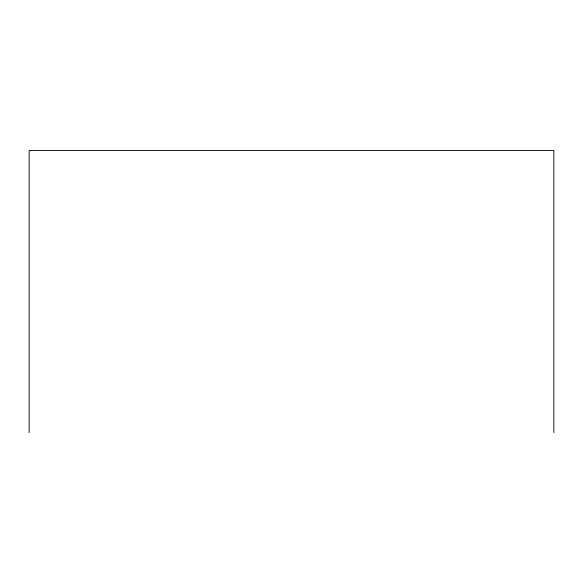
<?xml version="1.0" encoding="UTF-8"?>
<svg xmlns="http://www.w3.org/2000/svg" width="583" height="583" viewBox="0 0 583 583"><rect width="100%" height="100%" fill="white"/><g stroke="black" fill="none" stroke-linecap="round" stroke-linejoin="round"><path stroke-width="0.87" d="M553.85 432.571L553.85 150.429L29.15 150.429L29.15 432.571"/></g></svg>
